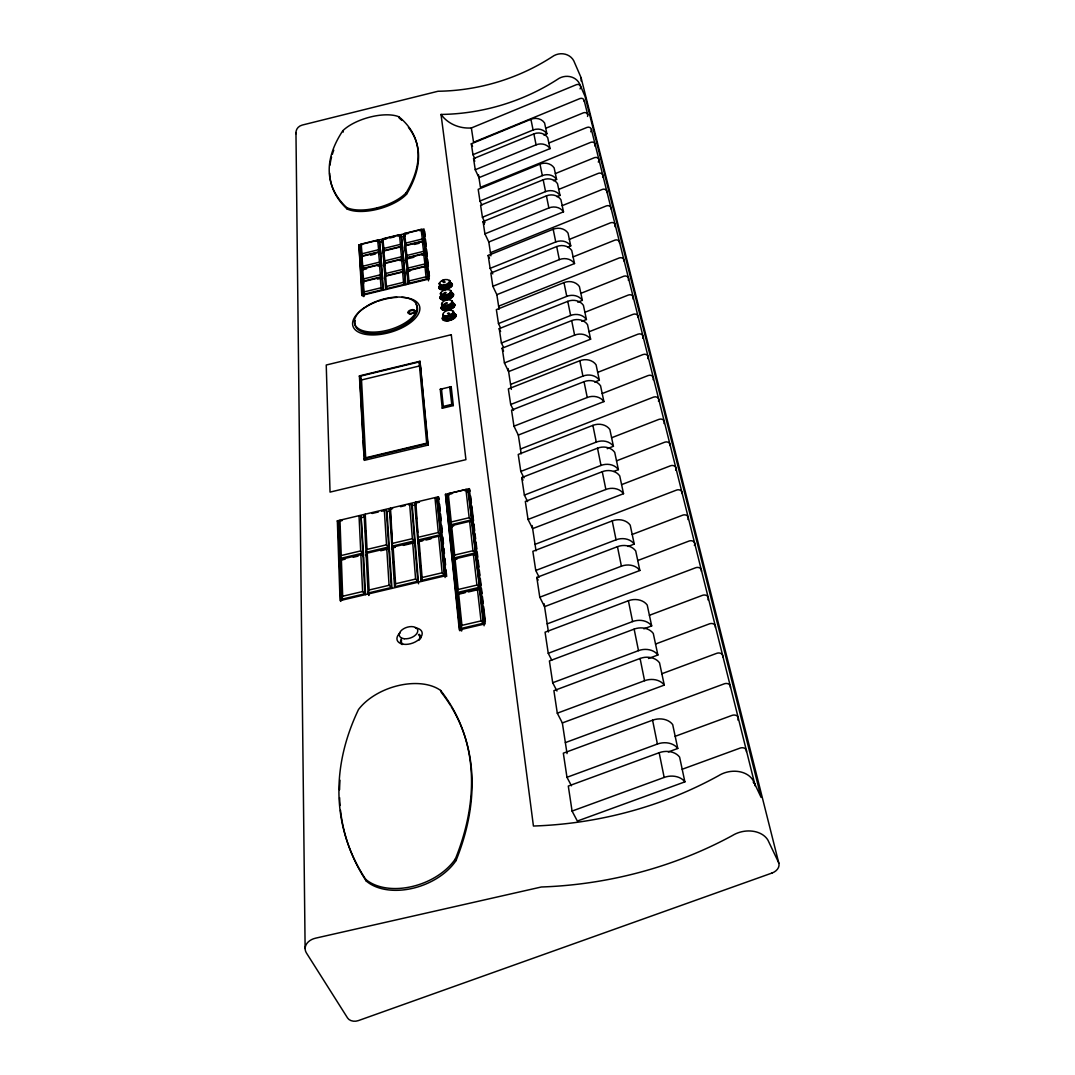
<?xml version="1.0" encoding="UTF-8"?>
<svg xmlns="http://www.w3.org/2000/svg" width="1075" height="1075" viewBox="0 0 1075 1075"><rect width="100%" height="100%" fill="white"/><g stroke="black" fill="none" stroke-linecap="round" stroke-linejoin="round"><path stroke-width="1.5" d="M440.683 284.942L439.137 286.81L439.326 288.49L444.257 289.659L443.464 285.211L441.019 285.117L439.272 283.666C440.387 279.903 446.421 278.317 449.552 280.467C453.905 286.178 444.351 290.223 440.374 287.267L439.272 283.666M440.857 295.988L440.145 297.856L441.22 299.293L445.44 299.844L444.647 295.383L442.174 295.276L440.414 293.784C441.529 289.995 447.617 288.382 450.774 290.572L449.699 293.448L444.647 295.383M442.013 306.267L441.301 308.149L442.389 309.613L446.636 310.178L445.829 305.69L443.357 305.582L441.57 304.064C442.672 300.221 448.839 298.595 452.011 300.825L450.936 303.741L445.829 305.69M443.196 316.695L442.483 318.603L443.572 320.081L447.845 320.672L447.052 316.144L444.539 316.037L442.752 314.505C443.841 310.608 450.076 308.955 453.26 311.226L454.389 314.908A5.563 2.701 -15.8 0 1 454.604 315.66M447.845 320.672L451.339 319.826L455.249 317.246L455.612 314.518L452.575 313.376M447.052 316.144L451.11 314.881L453.529 311.884M446.636 310.178L450.102 309.345L453.972 306.792L454.671 304.91L452.427 303.029M453.26 311.226L454.389 314.908C453.314 318.805 447.052 320.471 443.868 318.187L443.706 316.776L442.604 317.676M445.44 299.844L448.88 299.011L452.723 296.485L453.422 294.631L451.191 292.776M444.257 289.659L451.5 286.326L452.185 284.499L449.982 282.671M443.464 285.211L447.442 283.975L449.82 281.086M452.011 300.825C456.458 306.644 446.703 310.783 442.685 307.732L442.994 305.569M443.787 299.912L443.33 295.423M444.983 310.245L444.512 305.73M446.179 320.726L445.708 316.198M442.631 289.726L442.161 285.265M440.643 536.559L444.351 575.031L421.064 580.527L422.112 577.503L419.062 540.873L438.64 536.237L440.643 536.559L441.395 539.018L445.117 577.517M464.669 490.657L467.867 489.891L472.073 522.356L468.579 492.323L467.867 489.891L465.932 489.528L448.302 493.721L451.231 521.98L450.223 524.909L450.949 527.355L450.304 521.012M471.562 521.724L475.916 555.426L472.288 524.183L471.562 521.724L469.6 521.375L451.607 525.648L454.658 555.049L453.623 558.032L454.376 560.518M475.405 554.848L479.934 589.866L476.144 557.334L475.405 554.848L473.403 554.525L455.047 558.866L458.219 589.476L457.184 592.54L457.937 595.039M484.113 625.771L480.162 591.855L479.423 589.342L477.381 589.046L458.635 593.454L461.941 625.368L460.879 628.499L461.645 631.025L460.973 624.562M391.985 588.401L389.58 551.287L388.801 548.841L386.758 548.519L367.233 553.141L369.115 590L368.08 593.024L368.886 595.483L368.725 592.258M408.433 504.82L411.604 504.067L412.343 506.486L415.313 543.292L412.383 538.656L409.615 503.705L411.604 504.067L414.56 540.846L391.864 546.221L389.419 509.348L390.534 508.247L392.644 548.667L392.429 545.455M403.353 545.401L414.708 542.714L417.799 581.293L394.552 586.775L395.6 583.765L393.127 547.014L412.679 542.378L414.708 542.714L415.461 545.159L418.444 582.166M436.934 498.034L441.207 537.164L440.468 534.705L438.291 532.528L434.972 497.671L436.934 498.034L440.468 534.705L417.745 540.093L414.722 503.328L415.864 502.227L418.498 542.539L418.081 537.527M426.667 267.084L427.877 278.613L408.057 283.451L408.917 280.978L407.989 270.739L424.974 266.587L426.667 267.084L427.299 269.288L428.508 280.83M361.052 516.094L363.632 555.533L360.689 550.911L359.023 515.745L361.052 516.094L362.839 553.101L340.224 558.462L338.921 521.362L339.982 520.273L341.232 555.52L340.224 558.462L341.017 560.895L340.909 557.656M362.933 554.969L364.828 593.79L341.635 599.245L342.683 596.235L341.366 559.269L360.864 554.66L362.933 554.969L363.726 557.414L365.554 594.636M381.558 511.216L386.315 510.088L387.067 512.493L389.459 549.419L386.516 544.797L384.299 509.738L386.315 510.088L388.68 546.973L366.024 552.348L364.156 515.355L365.245 514.267L367.045 549.406L366.024 552.348L366.817 554.781L366.642 551.569M404.334 272.539L405.356 284.109L385.576 288.933L386.436 286.461L385.656 276.194L402.628 272.042L404.334 272.539L404.979 274.73L405.866 284.66M441.193 289.538L441.865 288.1L441.019 285.117M442.363 299.71L443.034 298.272L442.174 295.276L446.179 292.669L445.265 292.333L441.274 294.94M443.532 310.043L444.203 308.592L443.357 305.582L447.375 302.935L446.461 302.599L442.443 305.233L443.29 308.243L442.389 309.613M444.727 320.525L445.399 319.06L444.539 316.037M442.255 408.245L443.317 406.404L441.449 388.895L440.253 389.284L442.255 408.245L453.328 405.584L451.191 386.651L449.686 386.906L451.876 405.181M440.078 289.121L440.965 287.764L439.366 282.94M441.22 299.293L442.121 297.936L440.508 293.072M443.572 320.081L444.486 318.711L443.626 315.687M362.1 267.702L362.288 270.913L360.985 257.516L361.899 256.387L378.534 252.302L380.227 252.8L380.873 254.977L381.679 266.17L380.227 252.8M383.399 253.068L381.947 239.913L382.861 238.771L399.376 234.726L401.042 235.223L401.66 237.387L402.641 248.352L401.042 235.223L397.857 236.003M377.889 266.062L381.128 265.27L382.606 278.868L381.773 267.46L381.128 265.27L379.421 264.786L362.624 268.898L361.697 270.027L363.028 283.652M419.572 230.682L422.757 229.902L424.518 242.99L423.375 232.066L422.757 229.902L421.104 229.392L404.576 233.45L403.636 234.592L405.262 247.707M384.783 271.706L385.267 278.21L383.775 264.625L384.716 263.496L401.526 259.371L403.219 259.868L403.851 262.058L404.858 273.426L403.219 259.868L399.981 260.661M406.095 256.938L406.39 260.123L404.738 246.793L405.692 245.651L422.368 241.566L424.034 242.063L424.652 244.24L425.821 255.366L424.034 242.063M385.576 288.933L384.716 277.323L385.656 276.194M422.099 255.259L425.337 254.453L427.151 267.984L425.969 256.656L425.337 254.453L423.657 253.955L406.834 258.081L405.866 259.223L407.532 272.781M407.989 270.739L407.008 271.881L408.057 283.451M439.326 288.49L440.374 287.267L439.527 284.284M440.468 298.648L441.516 297.426L440.669 294.429M441.637 308.968L442.685 307.732L441.57 304.064M442.806 319.423L443.868 318.187L442.752 314.505M341.366 559.269L340.278 560.33L341.635 599.245M439.003 287.71L440.213 285.923L439.137 286.81M440.145 297.856L441.368 296.055L440.28 296.942M441.301 308.149L442.43 307.074M380.698 550.763L388.801 548.841L391.3 587.541L368.08 593.024L366.118 554.216L367.233 553.141M442.483 318.603L443.612 317.528M393.127 547.014L391.985 548.089L394.552 586.775M419.062 540.873L417.893 541.948L421.064 580.527M473.403 554.525L476.924 585.082L479.181 587.353L457.184 592.54L453.825 559.941L455.047 558.866M458.635 593.454L457.386 594.529L460.879 628.499L483.36 623.231L479.423 589.342L468.404 591.935M441.435 307.235L442.524 306.348L441.677 303.338M439.702 285.869L440.669 285.171M441.032 114.447A211.99 202.449 -11 0 0 557.388 79.442A14.741 13.438 -15.8 0 1 579.398 83.447L585.055 96.414L761.113 797.408L753.038 780.329A23.328 17.791 -11.8 0 0 718.557 775.707A344.511 282.51 -8.7 0 1 533.428 826.03L441.032 114.447A34.36 31.498 -9.6 0 0 471.361 127.965L576.536 84.629A3.104 2.835 -16.6 0 1 580.083 88.889M474.801 158.603L472.973 154.679L471.32 143.795L530.916 119.298A11.086 10.051 -13.1 0 1 544.595 123.007L546.879 133.743L543.816 134.993M472.973 154.679L533.093 130.008A11.18 10.105 -13 0 1 546.879 133.743M545.71 128.288L583.47 112.794A3.185 2.876 -16.2 0 1 587.528 116.449M473.564 158.616L533.872 133.891A11.207 10.132 -12.9 0 1 547.699 137.627L550.037 148.605L478.966 177.657L475.244 169.756L473.564 158.616L474.787 161.237M475.244 169.756L536.089 144.856A11.314 10.199 -12.8 0 1 550.037 148.605M548.855 143.015L587.071 127.388A3.225 2.903 -16 0 1 590.739 131.755M553.504 180.694L556.608 179.444L554.149 167.915A11.489 10.307 -12.7 0 0 539.999 164.126L478.2 189.334L479.961 201.025L481.869 205.043M479.961 201.025L542.324 175.628A11.583 10.374 -12.6 0 1 556.608 179.444M555.358 173.572L594.529 157.635A3.292 2.956 -15.6 0 1 598.278 162.07M556.944 196.671L560.008 195.435L557.495 183.61A11.623 10.387 -12.6 0 0 543.171 179.794L480.606 205.258L482.42 217.231L484.973 222.633M482.42 217.231L545.562 191.592A11.731 10.454 -12.5 0 1 560.008 195.435M558.731 189.415L598.399 173.317A3.333 2.983 -15.4 0 1 602.632 177.106M488.803 242.009L484.919 233.853L483.065 221.571L546.423 195.865A11.771 10.481 -12.5 0 1 560.922 199.708L563.502 211.815L488.803 242.009L490.912 255.837M484.919 233.853L548.868 207.959A11.879 10.548 -12.4 0 1 563.502 211.815M562.185 205.661L602.363 189.402A3.373 3.01 -15.2 0 1 606.891 192.438M490.428 252.692L606.421 205.889A3.427 3.037 -15.1 0 1 611.003 208.953M492.78 273.897L490.133 268.36L488.184 255.447L553.182 229.23A12.067 10.656 -12.2 0 1 568.043 233.127L570.744 245.866L567.681 247.102M490.133 268.36L555.748 241.956A12.188 10.723 -12.2 0 1 570.744 245.866M569.374 239.376L610.587 222.794A3.467 3.05 -14.9 0 1 614.981 226.664M496.852 294.671L574.52 263.55L571.739 250.475A12.228 10.75 -12.1 0 0 556.689 246.565L490.845 273.037L492.847 286.299L496.852 294.671L499.069 309.17M492.847 286.299L559.336 259.613A12.349 10.817 -12.1 0 1 574.52 263.55M573.096 256.898L614.873 240.142A3.507 3.077 -14.8 0 1 619.563 243.259M498.612 306.187L619.254 257.96A3.561 3.117 -14.6 0 1 624.011 261.091M577.745 302.183L582.354 300.355L579.412 286.568A12.551 10.938 -12 0 0 563.985 282.604L496.368 309.627L498.477 323.588L500.52 327.848M498.477 323.588L566.767 296.364A12.672 11.005 -11.9 0 1 582.354 300.355M580.863 293.341L623.769 276.235A3.601 3.144 -14.5 0 1 628.311 280.212M503.476 347.292L501.407 343.006L499.23 328.654L567.775 301.349A12.712 11.032 -11.9 0 1 583.416 305.34L586.426 319.503L581.763 321.358M501.407 343.006L570.637 315.486A12.846 11.113 -11.8 0 1 586.426 319.503M584.894 312.301L628.391 295.02A3.655 3.171 -14.3 0 1 633 299.025M502.186 348.192L571.672 320.605A12.887 11.14 -11.8 0 1 587.528 324.637L590.618 339.176L508.623 371.601L504.417 362.933L502.186 348.192L503.57 351.068M504.417 362.933L574.614 335.131A13.021 11.207 -11.7 0 1 590.618 339.176M589.046 331.772L633.148 314.317A3.709 3.198 -14.2 0 1 638.093 317.528M510.585 384.42L638.039 334.15A3.749 3.225 -14 0 1 642.756 338.222M594.663 382.042L599.353 380.201L596.087 364.828A13.249 11.328 -11.6 0 0 579.801 360.743L508.341 388.922L510.692 404.509L513.568 410.381M510.692 404.509L582.919 376.102A13.384 11.408 -11.5 0 1 599.353 380.201M597.687 372.38L643.065 354.535A3.803 3.252 -13.9 0 1 647.849 358.647M518.325 435.066L603.908 401.593L600.549 385.777A13.438 11.435 -11.5 0 0 584.048 381.679L511.539 410.153L513.957 426.184L518.325 435.066L521.2 453.825M513.957 426.184L587.246 397.481A13.585 11.503 -11.5 0 1 603.908 401.593M602.202 393.544L648.238 375.511A3.857 3.279 -13.8 0 1 653.076 379.663M520.461 449.014L653.56 397.105A3.924 3.306 -13.7 0 1 658.464 401.284M607.241 448.692L613.422 446.286L609.861 429.516A13.827 11.637 -11.4 0 0 592.889 425.364L518.231 454.456L520.797 471.441L523.995 477.891M520.797 471.441L596.276 442.107A13.988 11.718 -11.3 0 1 613.422 446.286M611.608 437.753L659.042 419.331A3.978 3.346 -13.5 0 1 664.014 423.537M527.61 501.595L524.372 495.091L521.724 477.596L597.512 448.181A14.042 11.744 -11.3 0 1 614.725 452.373L618.394 469.641L613.771 471.428M524.372 495.091L601.006 465.435A14.19 11.812 -11.2 0 1 618.394 469.641M616.526 460.839L664.673 442.215A4.031 3.373 -13.4 0 1 670.034 445.588M602.269 471.697L525.326 501.434L528.04 519.453L532.636 528.645L623.527 493.694L619.737 475.903A14.244 11.838 -11.2 0 0 602.269 471.697L605.87 489.474A14.405 11.919 -11.2 0 1 623.527 493.694M528.04 519.453L605.87 489.474M621.592 484.637L670.491 465.797A4.098 3.4 -13.3 0 1 674.885 466.362A4.098 3.4 -13.3 0 1 675.611 470.084M535.041 544.353L676.484 490.106A4.166 3.427 -13.2 0 1 680.556 490.402A4.166 3.427 -13.2 0 1 681.98 493.532M628.002 546.476L634.25 544.084L630.219 525.164A14.687 12.053 -11.1 0 0 612.226 520.905L532.851 551.314L535.753 570.476L539.112 577.154M535.753 570.476L616.056 539.811A14.862 12.134 -11 0 1 634.25 544.084M632.194 534.45L682.665 515.18A4.219 3.467 -13.1 0 1 687.194 515.758A4.219 3.467 -13.1 0 1 687.919 519.534M536.801 577.436L617.453 546.678A14.916 12.161 -11 0 1 635.715 550.951L639.867 570.489L544.568 606.636L539.784 597.203L536.801 577.436L538.145 580.11M539.784 597.203L621.404 566.189A15.104 12.242 -10.9 0 1 639.867 570.489M637.757 560.532L689.048 541.048A4.287 3.494 -13 0 1 693.644 541.625A4.287 3.494 -13 0 1 694.369 545.442M547.202 623.876L695.632 567.761A4.367 3.521 -12.9 0 1 699.892 568.043A4.367 3.521 -12.9 0 1 701.37 571.268M643.858 628.835L651.678 625.905L647.231 605.064A15.413 12.376 -10.9 0 0 628.391 600.75L545.065 632.207L548.25 653.291L551.757 660.144M548.25 653.291L632.611 621.565A15.601 12.457 -10.8 0 1 651.678 625.905M649.407 615.29L702.432 595.348A4.434 3.561 -12.8 0 1 707.175 595.926A4.434 3.561 -12.8 0 1 707.914 599.81M648.48 658.505L657.873 654.997L653.291 633.471A15.668 12.497 -10.8 0 0 634.143 629.117L549.406 660.95L552.698 682.746L556.971 691.023M655.535 644.032L709.46 623.849A4.502 3.588 -12.7 0 1 713.854 624.132A4.502 3.588 -12.7 0 1 715.372 627.424M552.698 682.746L638.496 650.644A15.856 12.577 -10.8 0 1 657.873 654.997M562.346 722.938L664.283 685.097L659.539 662.832A15.923 12.604 -10.7 0 0 640.082 658.464L553.894 690.661L557.293 713.182L562.346 722.938L567.036 753.602M661.864 673.743L716.716 653.331A4.582 3.615 -12.6 0 1 721.191 653.613A4.582 3.615 -12.6 0 1 722.736 656.919M557.293 713.182L644.583 680.717A16.125 12.685 -10.7 0 1 664.283 685.097M565.356 742.61L724.241 683.834A4.663 3.655 -12.5 0 1 728.783 684.103A4.663 3.655 -12.5 0 1 730.355 687.449M668.314 751.936L677.774 748.469L672.695 724.604A16.474 12.819 -10.6 0 0 652.579 720.196L563.327 753.172L566.968 777.292L571.443 785.785M675.181 736.308L732.021 715.399A4.743 3.682 -12.4 0 1 737.087 715.977A4.743 3.682 -12.4 0 1 737.853 719.995M566.968 777.292L657.403 744.048A16.689 12.9 -10.6 0 1 677.774 748.469M659.163 752.715L568.299 786.08L572.075 811.074L577.356 821.058L684.883 781.861L679.615 757.136A16.77 12.927 -10.6 0 0 659.163 752.715L664.162 777.427A16.998 13.008 -10.5 0 1 684.883 781.861M682.195 769.257L740.084 748.106A4.838 3.722 -12.3 0 1 744.787 748.375A4.838 3.722 -12.3 0 1 746.399 751.774M572.075 811.074L664.162 777.427M440.414 293.784L441.516 297.426C445.507 300.422 455.195 296.351 450.774 290.572M358.942 244.925L423.993 228.962L429.288 278.949L361.805 295.41L358.942 244.925L362.382 295.988M376.169 241.324L379.341 240.545L380.778 253.713L379.341 240.545L377.661 240.047L361.173 244.092L360.273 245.234L361.563 258.417L361.106 250.529M381.947 239.913L386.718 238.744M389.903 237.965L394.673 236.782M408.419 233.409L403.636 234.592L404.697 241.445M379.099 242.292L382.337 241.499M400.222 237.105L405.1 235.909M370.606 255.165L375.417 253.982M414.386 244.428L419.21 243.246M366.562 268.844L361.697 270.027L362.839 280.387M413.982 257.234L405.866 259.223L406.941 266.277M383.412 290.142L382.7 280.172L382.042 277.982L380.322 277.498L363.363 281.637L362.436 282.765L363.78 296.619L363.296 288.288M377.513 279.083L382.042 277.982L382.875 289.592L363.108 294.416L363.968 291.943L363.363 281.637L363.807 283.101M410.032 271.142L407.008 271.881L407.949 277.39M359.399 375.901L419.976 361.254L428.159 445.063L364.223 460.369L359.399 375.901L359.883 377.419M419.102 361.953L426.667 443.182L364.667 458.031L360.34 376.156L419.102 361.953L419.855 364.506M365.728 458.622L361.523 379.959L420.231 365.782M440.253 389.284L451.191 386.651M447.711 406.175L450.492 405.517M363.726 458.797L427.689 443.478L419.976 361.254M469.318 488.641L485.174 623.863L459.294 629.923L445.48 494.312L469.318 488.641L470.03 491.073L466.859 491.826M438.412 496.784L446.085 575.622L340.049 600.616L337.348 520.824L438.412 496.784L439.137 499.203M451.917 493.694L447.119 494.822L450.223 524.909L471.347 519.897L469.17 517.72L465.932 489.528M338.921 521.362L342.078 520.609M372.071 513.474L378.4 511.969M389.419 509.348L392.59 508.583M400.518 506.701L405.262 505.572M419.478 502.186L414.722 503.328L415.461 505.747M360.931 517.801L364.197 517.035M387 511.606L390.265 510.827M411.443 505.787L414.695 505.022M451.231 521.98L469.17 517.72M453.663 525.971L450.412 526.737L453.623 558.032L475.19 552.94L472.973 550.722L469.6 521.375M341.232 555.52L360.689 550.911M367.045 549.406L386.516 544.797M392.886 543.278L412.383 538.656M418.753 537.151L438.291 532.528M345.142 559.188L340.278 560.33L341.312 569.266M353.232 557.267L358.083 556.124M395.237 547.323L391.985 548.089L392.765 550.534M422.771 540.792L417.893 541.948L418.659 544.407M426.023 540.026L430.9 538.871M454.658 555.049L472.973 550.722M453.825 559.941L456.902 559.215M342.683 596.235L362.611 591.546L364.828 593.79M369.115 590L389.069 585.297L391.3 587.541M395.6 583.765L415.582 579.049L417.799 581.293L418.578 583.779M422.112 577.503L442.121 572.787L444.351 575.031M458.219 589.476L476.924 585.082M465.247 592.674L457.386 594.529L458.474 600.28M461.941 625.368L481.036 620.893L483.36 623.231M454.833 313.86L453.502 313.725L455.612 314.518M453.569 303.459L452.252 303.311L454.671 304.91M452.333 293.206L451.016 293.058L453.422 294.631M451.097 283.088L449.793 282.953L452.185 284.499M452.857 303.835L454.335 304.091M451.621 293.569L453.086 293.824M451.849 283.706L450.398 283.437L449.552 280.467M454.389 314.908L455.948 315.338M402.117 247.438L403.743 260.782L402.749 249.615L402.117 247.438L400.438 246.941L383.775 251.013L382.848 252.155L384.326 265.525L383.614 255.931M452.064 285.386L450.559 284.781L449.726 281.798M453.301 295.531L451.782 294.926L450.936 291.93M454.55 305.824L453.032 305.219L452.172 302.196M455.827 316.265L454.282 315.647L453.435 312.623M451.5 286.326L450.102 285.547L449.269 282.55M452.723 296.485L451.325 295.692L450.479 292.696M453.972 306.792L452.575 305.985L451.715 302.975M455.249 317.246L453.825 316.44L452.978 313.416M453.328 405.584L451.648 404.402L443.317 406.404L443.545 407.183M450.532 287.267L448.49 283.303M451.755 297.426L449.699 293.448M453.005 307.746L450.936 303.741M454.268 318.213L452.185 314.182M442.887 280.212L445.157 282.093L443.921 282.658L441.65 280.777M427.877 278.613L426.036 276.799L424.974 266.587M405.356 284.109L403.528 282.295L402.628 272.042M382.875 289.592L381.047 287.777L380.322 277.498M449.229 288.113L447.442 283.975M450.438 298.286L448.651 294.133M451.675 308.619L449.874 304.427M452.924 319.087L451.11 314.881L448.772 312.892L447.509 313.483L449.847 315.472L451.339 319.826M521.724 477.596L523.014 480.189M447.67 288.826L446.206 284.553M448.88 299.011L447.402 294.711M499.23 328.654L500.614 331.49M450.102 309.345L448.611 305.018M488.184 255.447L489.501 258.202M483.065 221.571L484.355 224.272M471.32 143.795L472.543 146.388M450.412 705.348A378.051 230.641 -25 0 0 441.14 692.152L440.602 690.432A50.525 30.879 -18.8 0 0 358.499 709.527A377.123 242.789 -12.9 0 0 365.634 879.269L366.266 881.043A54.247 35.529 -20 0 0 456.015 860.591A378.051 230.641 -25 0 0 451.258 706.718M337.348 520.824L338.128 523.229L340.815 601.422M440.602 690.432A378.239 230.52 -25 0 1 455.437 858.804L456.015 860.591M366.118 554.216L367.072 559.887M364.156 515.355L364.922 517.76M360.34 376.156L361.523 379.959M415.864 502.227L416.347 503.839M364.412 293.421L363.968 291.943L381.047 287.777L381.491 289.256M362.181 255.299L361.173 244.092L361.603 245.53M362.329 257.825L361.899 256.387L362.907 267.769M401.822 120.333A249.897 106.076 -18.2 0 0 399.268 118.129L398.879 116.785A34.333 14.351 -16.1 0 0 342.844 130.707A252.262 108.508 -14 0 0 346.62 207.529L347.037 208.926A35.986 15.789 -16.2 0 0 406.525 194.266A249.897 106.076 -18.2 0 0 408.46 127.414M360.985 257.516L361.63 259.68M363.659 280.481L362.624 268.898M451.137 529.196L450.412 526.737L451.607 525.648L452.091 527.288M448.772 495.347L448.302 493.721L447.119 494.822L447.845 497.255M379.663 263.671L378.534 252.302L378.964 253.754M386.866 287.939L386.436 286.461L403.528 282.295L403.958 283.773M380.563 276.342L379.421 264.786M445.48 494.312L459.898 630.81M427.689 443.478L428.159 445.063M384.958 262.381L383.775 251.013L384.205 252.464M385.146 264.947L384.716 263.496L385.898 275.039M378.091 241.485L377.661 240.047L378.776 251.228M383.775 264.625L384.42 266.815M342.844 130.707L343.248 132.064M384.716 277.323L385.361 279.527M376.895 207.892L377.312 209.302M383.291 240.209L382.861 238.771L384.017 249.951M402.829 270.9L401.526 259.371L401.956 260.835M404.738 246.793L405.812 253.754M407.022 256.979L405.692 245.651M399.792 236.164L399.376 234.726L400.639 245.866M408.178 269.597L406.834 258.081M400.854 248.392L400.438 246.941L401.727 258.269M441.449 388.895L441.677 389.674M409.347 282.456L408.917 280.978L426.036 276.799L426.453 278.277M449.686 386.906L449.914 387.685M405.88 244.589L404.576 233.45M421.521 230.829L421.104 229.392L422.529 240.504M422.784 243.017L422.368 241.566L423.805 252.867M398.879 116.785A249.991 105.982 -18.2 0 1 406.122 192.855L406.525 194.266M425.122 265.458L423.657 253.955M444.848 284.969L445.897 288.705A5.442 2.593 -15.8 0 0 450.317 286.286M446.031 295.128L447.093 298.877M447.24 305.448L448.302 309.21M448.45 315.902L449.525 319.692M581.105 77.83L778.837 863.225M584.209 100.687L587.77 114.958M591.411 129.564L754.919 784.696M445.695 287.952L445.977 289.35M446.877 298.124L447.173 299.535M448.087 308.458L448.382 309.882M449.31 318.926L449.605 320.363M530.916 119.298L533.093 130.008M533.872 133.891L536.089 144.856M539.999 164.126L542.324 175.628M543.171 179.794L545.562 191.592M546.423 195.865L548.868 207.959M553.182 229.23L555.748 241.956M556.689 246.565L559.336 259.613M563.985 282.604L566.767 296.364M567.775 301.349L570.637 315.486M571.672 320.605L574.614 335.131M579.801 360.743L582.919 376.102M584.048 381.679L587.246 397.481M592.889 425.364L596.276 442.107M597.512 448.181L601.006 465.435M612.226 520.905L616.056 539.811M617.453 546.678L621.404 566.189M628.391 600.75L632.611 621.565M634.143 629.117L638.496 650.644M640.082 658.464L644.583 680.717M652.579 720.196L657.403 744.048M471.361 127.965L473.551 142.29L579.962 98.551A3.144 2.849 -16.4 0 1 584.195 101.44M478.523 174.808L480.444 187.332L590.753 142.33A3.252 2.929 -15.8 0 1 594.892 146.052M508.153 368.591L511.337 389.392M532.165 525.581L536.035 550.857M544.125 603.747L548.438 631.992M470.608 496.018L471.387 502.63M471.777 505.922L473.524 520.784M473.914 524.076L474.68 530.687M475.069 533.979L475.647 538.938M476.037 542.23L476.816 548.841M477.206 552.133L477.784 557.092M478.173 560.398L478.953 566.995M479.329 570.288L479.92 575.246M480.31 578.552L481.076 585.149M481.466 588.455L482.043 593.4M482.433 596.706L483.213 603.303M483.602 606.609L485.349 621.457M477.381 589.046L481.036 620.893M424.612 231.125L425.136 236.137M425.498 239.47L426.211 246.135M426.56 249.467L427.272 256.146M427.622 259.478L428.334 266.157M428.871 271.155L429.395 276.154M448.167 500.426L448.826 506.755M449.323 511.512L449.807 516.269M451.312 530.835L451.997 537.433M452.508 542.378L453.18 548.976M453.516 552.268L454.201 558.866M454.564 562.427L455.249 568.944M455.746 573.848L456.418 580.366M456.754 583.631L457.426 590.148M458.971 605.131L459.643 611.608M459.979 614.846L460.651 621.323M439.621 504.135L440.253 510.706M440.575 513.998L441.22 520.569M441.704 525.5L442.349 532.085M442.833 537.016L443.464 543.587M443.948 548.519L444.432 553.45M444.916 558.382L445.561 564.966M446.031 569.898L446.676 576.469M438.64 536.237L442.121 572.787M420.392 367.435L420.863 372.42M421.628 380.725L421.951 384.044M422.717 392.348L423.039 395.667M423.805 403.972L424.128 407.291M424.746 413.929L425.216 418.914M425.834 425.552L426.305 430.537M427.071 438.828L427.393 442.161M416.012 512.439L416.562 519.117M417.113 525.809L417.678 532.501M419.183 550.843L419.855 558.879M420.379 565.316L420.916 571.752M421.44 578.175L421.709 581.4M412.679 542.378L415.582 579.049M382.579 242.063L383.278 251.496M385.858 286.165L386.1 289.484M390.279 513.366L390.709 519.776M391.354 529.411L391.891 537.433M393.517 561.822L393.947 568.285M394.592 577.96L395.022 584.41M386.758 548.519L389.069 585.297M359.964 379.085L360.662 392.348M361.012 398.986L361.697 412.262M362.141 420.553L362.826 433.83M363.175 440.468L363.874 453.731M365.581 530.633L366.078 540.295M367.731 572.841L368.228 582.543M360.864 554.66L362.611 591.546M339.821 526.992L340.224 538.293M342.065 590.363L342.401 600.092M295.961 132.588L305.125 948.58M581.051 80.88A6.423 5.859 -16.7 0 0 580.849 77.104L573.754 60.764A14.459 13.249 -16.2 0 0 552.147 56.814A207.797 199.332 -11.3 0 1 438.009 91.254L302.263 125.063A8.613 7.834 1.4 0 0 296.055 133.717M406.122 192.855A35.999 15.776 -16.2 0 1 346.62 207.529M347.037 208.926A252.182 108.602 -14 0 1 329.662 173.156M329.985 165.187A252.182 108.602 -14 0 1 331.543 157.058M332.336 154.316A252.182 108.602 -14 0 1 333.761 150.178M455.437 858.804A54.274 35.515 -20 0 1 365.634 879.269M366.266 881.043A376.935 242.896 -12.9 0 1 340.493 810.214M340.049 805.511A376.935 242.896 -12.9 0 1 339.619 797.637M339.566 789.735A376.935 242.896 -12.9 0 1 340.009 780.235M753.226 782.264A4.918 3.749 -12.2 0 1 754.852 785.691M401.768 297.318A34.776 16.703 -16.6 0 1 410.972 322.245A34.776 16.703 -16.6 0 1 357.72 331.678A34.776 16.703 -16.6 0 1 376.384 301.82M377.768 301.309A34.776 16.703 -16.6 0 1 396.944 297.345M416.092 304.48A32.398 15.561 -16.6 0 1 388.733 331.53A32.398 15.561 -16.6 0 1 355.18 320.659M408.366 313.416A3.507 1.68 -16.3 0 1 410.516 310.877A3.507 1.68 -16.3 0 1 414.735 310.863A3.507 1.68 -16.3 0 1 413.324 313.403M411.618 314.007A3.507 1.68 -16.3 0 1 409.226 314.021M415.353 627.854A13.048 7.646 -18 0 1 420.231 638.107A13.048 7.646 -18 0 1 401.875 643.925A13.048 7.646 -18 0 1 400.263 632.638M419.116 634.25A10.428 6.127 -18 0 1 420.5 638.725M402.104 644.57A10.428 6.127 -18 0 1 401.687 638.335M418.444 634.667A9.594 5.644 -18 0 1 418.887 640.391M402.789 644.153A9.594 5.644 -18 0 1 401.566 640.015M453.838 313.295A7.189 3.494 -15.8 0 1 454.819 317.931A7.189 3.494 -15.8 0 1 445.547 320.82A7.189 3.494 -15.8 0 1 442.981 316.682M454.497 316.413A5.563 2.701 -15.8 0 1 450.909 319.262A5.563 2.701 -15.8 0 1 445.628 319.812M444.083 318.939A5.563 2.701 -15.8 0 1 443.827 318.281M452.79 314.128A5.563 2.701 -15.8 0 1 453.717 314.478M453.341 305.233A5.523 2.661 -15.8 0 1 453.233 305.972M452.777 306.738A5.523 2.661 -15.8 0 1 446.904 309.452M444.418 309.345A5.523 2.661 -15.8 0 1 442.9 308.485M452.588 302.908A7.135 3.44 -15.8 0 1 453.166 307.786A7.135 3.44 -15.8 0 1 443.384 310.164A7.135 3.44 -15.8 0 1 442.819 305.273M451.339 292.655A7.082 3.4 -15.8 0 1 451.917 297.479A7.082 3.4 -15.8 0 1 442.215 299.831A7.082 3.4 -15.8 0 1 441.664 295.02M452.091 294.953A5.482 2.62 -15.8 0 1 451.997 295.679M451.54 296.445A5.482 2.62 -15.8 0 1 443.236 299.025M442.336 298.675A5.482 2.62 -15.8 0 1 441.731 298.178M450.129 282.564A7.028 3.346 -15.8 0 1 450.694 287.307A7.028 3.346 -15.8 0 1 441.059 289.659A7.028 3.346 -15.8 0 1 440.508 284.902M445.897 288.705A5.442 2.593 -15.8 0 1 441.18 288.517M407.748 268.132L406.901 270.578L426.533 265.78L424.706 263.993L407.748 268.132M361.751 253.848L360.904 256.253L380.133 251.537L378.346 249.776L361.751 253.848M362.477 266.318L361.63 268.737L381.034 263.993L379.233 262.219L362.477 266.318M363.216 279.016L362.369 281.462L381.947 276.678L380.133 274.877L363.216 279.016M383.587 248.5L382.754 250.892L402.01 246.175L400.222 244.428L383.587 248.5M384.528 260.929L383.681 263.348L403.098 258.591L401.297 256.817L384.528 260.929M385.468 273.574L384.622 276.02L404.227 271.236L402.399 269.435L385.468 273.574M405.463 243.138L404.63 245.53L423.899 240.813L422.112 239.053L405.463 243.138M406.592 255.514L405.759 257.946L425.203 253.176L423.389 251.402L406.592 255.514M369.222 304.655L362.933 308.7A32.411 15.547 -16.6 0 0 375.928 332.041A32.411 15.547 -16.6 0 0 416.925 305.69A32.411 15.547 -16.6 0 0 369.222 304.655M771.971 873.048L358.297 1020.632A8.116 5.899 -3.6 0 1 347.574 1017.998L306.442 952.988A14.271 10.562 -2.9 0 1 315.607 938.166L541.343 886.996A356.228 287.885 -8.6 0 0 732.411 835.53A24.067 18.047 -11.7 0 1 767.94 840.153L778.475 862.244A10.656 7.942 -12 0 1 771.971 873.048M451.285 334.715L326.236 365.016L330.038 492.108L465.932 459.657L451.285 334.715M409.709 313.389A3.507 1.68 -16.3 0 0 414.816 310.783A3.507 1.68 -16.3 0 0 409.75 310.366A3.507 1.68 -16.3 0 0 409.709 313.389M404.227 638.738A9.608 5.63 -18 0 0 417.772 630.501A9.608 5.63 -18 0 0 403.461 628.848A9.608 5.63 -18 0 0 404.227 638.738"/></g></svg>
